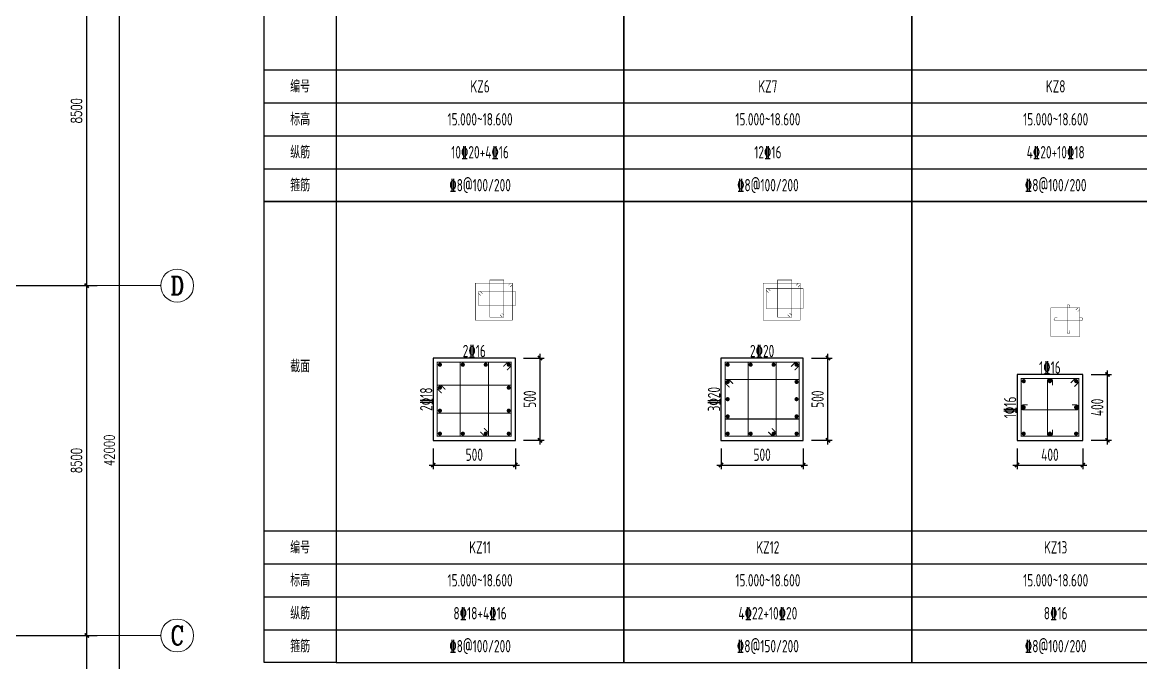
# Model space of a CAD drawing. Extents: x 3968514 to 5230306, y -516551 to -228246.
# Drawn here: x 4978989 to 5006187, y -334753 to -319199 of the extents above; entities that cross this region are included whole.
import ezdxf
from ezdxf.enums import TextEntityAlignment as Align

# ---------------------------------------------------------------- set-up
doc = ezdxf.new("R2010")
doc.units = 0
doc.header["$LTSCALE"] = 1000
doc.header["$MEASUREMENT"] = 0
for name, color, linetype, lineweight in [('AXIS', 3, 'Continuous', 15), ('AXIS_TEXT', 7, 'Continuous', 15), ('COLU-DE', 7, 'Continuous', 25), ('COLU-DE-DIM', 3, 'Continuous', 25), ('COLU-YW', 7, 'Continuous', 25), ('REIN-D', 6, 'Continuous', 50), ('REIN-L', 1, 'Continuous', 50), ('TAB', 144, 'Continuous', 25), ('TAB-TEXT', 7, 'Continuous', 25)]:
    doc.layers.add(name, color=color, linetype=linetype, lineweight=lineweight)
doc.styles.add('_TCH_AXIS', font='COMPLEX', dxfattribs={"bigfont": 'GBCBIG'})
doc.styles.add('_TCH_DIM_T3', font='SIMPLEX.shx', dxfattribs={"width": 0.7, "bigfont": 'GBCBIG.shx'})
doc.styles.add('COMPLEX', font='COMPLEX')
doc.styles.add('FromPkpm', font='Tssdeng.shx', dxfattribs={"width": 0.7, "bigfont": 'hztxt.shx'})
doc.dimstyles.new('_TCH_ARCH&&100', dxfattribs={"dimtxt": 255, "dimasz": 100, "dimexe": 250, "dimexo": 300, "dimgap": 122.5, "dimtad": 1, "dimdec": 0, "dimzin": 0, "dimdsep": 46, "dimtxsty": '_TCH_DIM_T3', "dimblk": 'ARCHTICK', "dimcen": 0.09, "dimclrt": 7, "dimazin": 2, "dimtfac": 1, "dimtdec": 0, "dimtix": 1, "dimtmove": 2, "dimatfit": 3, "dimfxl": 150, "dimtolj": 1, "dimtzin": 0, "dimarcsym": 0})
doc.dimstyles.new('Pkpm_1', dxfattribs={"dimtxt": 250, "dimasz": 100, "dimexe": 100, "dimexo": 0.0625, "dimgap": 100, "dimtad": 1, "dimdec": 0, "dimrnd": 1, "dimzin": 0, "dimdsep": 46, "dimtxsty": 'FromPkpm', "dimblk1": 'ARCHTICK', "dimblk2": 'ARCHTICK', "dimsah": 1, "dimcen": 0.09, "dimdle": 100, "dimadec": 0, "dimazin": 0, "dimtfac": 1, "dimtdec": 0, "dimtix": 1, "dimtmove": 2, "dimatfit": 1, "dimfxl": 1, "dimtolj": 1, "dimtzin": 0, "dimarcsym": 0})

# ---------------------------------------------------------------- blocks, each defined once
blk = doc.blocks.new('_ArchTick')
at = {"color": 0, "linetype": 'ByBlock', "const_width": 0.4}
blk.add_lwpolyline([(-0.5, -0.5), (0.5, 0.5)], dxfattribs=at)
blk = doc.blocks.new('*D709')
at = {"layer": 'COLU-DE-DIM', "color": 0, "lineweight": -2, "transparency": 16777216}
for p, q in [((4988981, -329553), (4988981, -330053)), ((4990981, -329553), (4990981, -330053)), ((4988881, -329953), (4991081, -329953))]:
    blk.add_line(p, q, dxfattribs=at)
at = {"layer": 'Defpoints', "color": 0, "transparency": 16777216}
for p in [(4988981, -329353), (4990981, -329353), (4990981, -329953)]:
    blk.add_point(p, dxfattribs=at)
at = {"layer": 'COLU-DE-DIM', "color": 0, "lineweight": -2, "transparency": 16777216, "xscale": 100, "yscale": 100, "zscale": 100, "rotation": 180}
blk.add_blockref('_ArchTick', (4988981, -329953), dxfattribs=at)
at = {"layer": 'COLU-DE-DIM', "color": 0, "lineweight": -2, "transparency": 16777216, "xscale": 100, "yscale": 100, "zscale": 100}
blk.add_blockref('_ArchTick', (4990981, -329953), dxfattribs=at)
at = {"layer": 'COLU-DE-DIM', "color": 7, "transparency": 16777216, "insert": (4989981, -329703), "char_height": 300, "attachment_point": 5, "style": 'FromPkpm'}
blk.add_mtext('\\A1;500', dxfattribs=at)
blk = doc.blocks.new('*D708')
at = {"layer": 'COLU-DE-DIM', "color": 0, "lineweight": -2, "transparency": 16777216}
for p, q in [((4991181, -327353), (4991681, -327353)), ((4991581, -329453), (4991581, -327253)), ((4991181, -329353), (4991681, -329353))]:
    blk.add_line(p, q, dxfattribs=at)
at = {"layer": 'Defpoints', "color": 0, "transparency": 16777216}
for p in [(4990981, -327353), (4991581, -327353), (4990981, -329353)]:
    blk.add_point(p, dxfattribs=at)
at = {"layer": 'COLU-DE-DIM', "color": 0, "lineweight": -2, "transparency": 16777216, "xscale": 100, "yscale": 100, "zscale": 100}
for p, rotation in [((4991581, -327353), 90), ((4991581, -329353), 270)]:
    blk.add_blockref('_ArchTick', p, dxfattribs=dict(at, rotation=rotation))
at = {"layer": 'COLU-DE-DIM', "color": 7, "transparency": 16777216, "insert": (4991331, -328353), "char_height": 300, "attachment_point": 5, "rotation": 90, "style": 'FromPkpm'}
blk.add_mtext('\\A1;500', dxfattribs=at)
blk = doc.blocks.new('*D707')
at = {"layer": 'COLU-DE-DIM', "color": 0, "lineweight": -2, "transparency": 16777216}
for p, q in [((4995981, -329553), (4995981, -330053)), ((4997981, -329553), (4997981, -330053)), ((4995881, -329953), (4998081, -329953))]:
    blk.add_line(p, q, dxfattribs=at)
at = {"layer": 'Defpoints', "color": 0, "transparency": 16777216}
for p in [(4995981, -329353), (4997981, -329353), (4997981, -329953)]:
    blk.add_point(p, dxfattribs=at)
at = {"layer": 'COLU-DE-DIM', "color": 0, "lineweight": -2, "transparency": 16777216, "xscale": 100, "yscale": 100, "zscale": 100, "rotation": 180}
blk.add_blockref('_ArchTick', (4995981, -329953), dxfattribs=at)
at = {"layer": 'COLU-DE-DIM', "color": 0, "lineweight": -2, "transparency": 16777216, "xscale": 100, "yscale": 100, "zscale": 100}
blk.add_blockref('_ArchTick', (4997981, -329953), dxfattribs=at)
at = {"layer": 'COLU-DE-DIM', "color": 7, "transparency": 16777216, "insert": (4996981, -329703), "char_height": 300, "attachment_point": 5, "style": 'FromPkpm'}
blk.add_mtext('\\A1;500', dxfattribs=at)
blk = doc.blocks.new('*D706')
at = {"layer": 'COLU-DE-DIM', "color": 0, "lineweight": -2, "transparency": 16777216}
for p, q in [((4998181, -327353), (4998681, -327353)), ((4998581, -329453), (4998581, -327253)), ((4998181, -329353), (4998681, -329353))]:
    blk.add_line(p, q, dxfattribs=at)
at = {"layer": 'Defpoints', "color": 0, "transparency": 16777216}
for p in [(4997981, -327353), (4998581, -327353), (4997981, -329353)]:
    blk.add_point(p, dxfattribs=at)
at = {"layer": 'COLU-DE-DIM', "color": 0, "lineweight": -2, "transparency": 16777216, "xscale": 100, "yscale": 100, "zscale": 100}
for p, rotation in [((4998581, -327353), 90), ((4998581, -329353), 270)]:
    blk.add_blockref('_ArchTick', p, dxfattribs=dict(at, rotation=rotation))
at = {"layer": 'COLU-DE-DIM', "color": 7, "transparency": 16777216, "insert": (4998331, -328353), "char_height": 300, "attachment_point": 5, "rotation": 90, "style": 'FromPkpm'}
blk.add_mtext('\\A1;500', dxfattribs=at)
blk = doc.blocks.new('*D693')
at = {"layer": 'COLU-DE-DIM', "color": 0, "lineweight": -2, "transparency": 16777216}
for p, q in [((4995981, -329553), (4995981, -330053)), ((4997981, -329553), (4997981, -330053)), ((4995881, -329953), (4998081, -329953))]:
    blk.add_line(p, q, dxfattribs=at)
at = {"layer": 'Defpoints', "color": 0, "transparency": 16777216}
for p in [(4995981, -329353), (4997981, -329353), (4997981, -329953)]:
    blk.add_point(p, dxfattribs=at)
at = {"layer": 'COLU-DE-DIM', "color": 0, "lineweight": -2, "transparency": 16777216, "xscale": 100, "yscale": 100, "zscale": 100, "rotation": 180}
blk.add_blockref('_ArchTick', (4995981, -329953), dxfattribs=at)
at = {"layer": 'COLU-DE-DIM', "color": 0, "lineweight": -2, "transparency": 16777216, "xscale": 100, "yscale": 100, "zscale": 100}
blk.add_blockref('_ArchTick', (4997981, -329953), dxfattribs=at)
at = {"layer": 'COLU-DE-DIM', "color": 7, "transparency": 16777216, "insert": (4996981, -329703), "char_height": 300, "attachment_point": 5, "style": 'FromPkpm'}
blk.add_mtext('\\A1;500', dxfattribs=at)
blk = doc.blocks.new('*D692')
at = {"layer": 'COLU-DE-DIM', "color": 0, "lineweight": -2, "transparency": 16777216}
for p, q in [((4998181, -327353), (4998681, -327353)), ((4998581, -329453), (4998581, -327253)), ((4998181, -329353), (4998681, -329353))]:
    blk.add_line(p, q, dxfattribs=at)
at = {"layer": 'Defpoints', "color": 0, "transparency": 16777216}
for p in [(4997981, -327353), (4998581, -327353), (4997981, -329353)]:
    blk.add_point(p, dxfattribs=at)
at = {"layer": 'COLU-DE-DIM', "color": 0, "lineweight": -2, "transparency": 16777216, "xscale": 100, "yscale": 100, "zscale": 100}
for p, rotation in [((4998581, -327353), 90), ((4998581, -329353), 270)]:
    blk.add_blockref('_ArchTick', p, dxfattribs=dict(at, rotation=rotation))
at = {"layer": 'COLU-DE-DIM', "color": 7, "transparency": 16777216, "insert": (4998331, -328353), "char_height": 300, "attachment_point": 5, "rotation": 90, "style": 'FromPkpm'}
blk.add_mtext('\\A1;500', dxfattribs=at)
blk = doc.blocks.new('*D689')
at = {"layer": 'COLU-DE-DIM', "color": 0, "lineweight": -2, "transparency": 16777216}
for p, q in [((4988981, -329553), (4988981, -330053)), ((4990981, -329553), (4990981, -330053)), ((4988881, -329953), (4991081, -329953))]:
    blk.add_line(p, q, dxfattribs=at)
at = {"layer": 'Defpoints', "color": 0, "transparency": 16777216}
for p in [(4988981, -329353), (4990981, -329353), (4990981, -329953)]:
    blk.add_point(p, dxfattribs=at)
at = {"layer": 'COLU-DE-DIM', "color": 0, "lineweight": -2, "transparency": 16777216, "xscale": 100, "yscale": 100, "zscale": 100, "rotation": 180}
blk.add_blockref('_ArchTick', (4988981, -329953), dxfattribs=at)
at = {"layer": 'COLU-DE-DIM', "color": 0, "lineweight": -2, "transparency": 16777216, "xscale": 100, "yscale": 100, "zscale": 100}
blk.add_blockref('_ArchTick', (4990981, -329953), dxfattribs=at)
at = {"layer": 'COLU-DE-DIM', "color": 7, "transparency": 16777216, "insert": (4989981, -329703), "char_height": 300, "attachment_point": 5, "style": 'FromPkpm'}
blk.add_mtext('\\A1;500', dxfattribs=at)
blk = doc.blocks.new('*D688')
at = {"layer": 'COLU-DE-DIM', "color": 0, "lineweight": -2, "transparency": 16777216}
for p, q in [((4991181, -327353), (4991681, -327353)), ((4991581, -329453), (4991581, -327253)), ((4991181, -329353), (4991681, -329353))]:
    blk.add_line(p, q, dxfattribs=at)
at = {"layer": 'Defpoints', "color": 0, "transparency": 16777216}
for p in [(4990981, -327353), (4991581, -327353), (4990981, -329353)]:
    blk.add_point(p, dxfattribs=at)
at = {"layer": 'COLU-DE-DIM', "color": 0, "lineweight": -2, "transparency": 16777216, "xscale": 100, "yscale": 100, "zscale": 100}
for p, rotation in [((4991581, -327353), 90), ((4991581, -329353), 270)]:
    blk.add_blockref('_ArchTick', p, dxfattribs=dict(at, rotation=rotation))
at = {"layer": 'COLU-DE-DIM', "color": 7, "transparency": 16777216, "insert": (4991331, -328353), "char_height": 300, "attachment_point": 5, "rotation": 90, "style": 'FromPkpm'}
blk.add_mtext('\\A1;500', dxfattribs=at)
blk = doc.blocks.new('*D687')
at = {"layer": 'COLU-DE-DIM', "color": 0, "lineweight": -2, "transparency": 16777216}
for p, q in [((5003181, -329553), (5003181, -330053)), ((5004781, -329553), (5004781, -330053)), ((5003081, -329953), (5004881, -329953))]:
    blk.add_line(p, q, dxfattribs=at)
at = {"layer": 'Defpoints', "color": 0, "transparency": 16777216}
for p in [(5003181, -329353), (5004781, -329353), (5004781, -329953)]:
    blk.add_point(p, dxfattribs=at)
at = {"layer": 'COLU-DE-DIM', "color": 0, "lineweight": -2, "transparency": 16777216, "xscale": 100, "yscale": 100, "zscale": 100, "rotation": 180}
blk.add_blockref('_ArchTick', (5003181, -329953), dxfattribs=at)
at = {"layer": 'COLU-DE-DIM', "color": 0, "lineweight": -2, "transparency": 16777216, "xscale": 100, "yscale": 100, "zscale": 100}
blk.add_blockref('_ArchTick', (5004781, -329953), dxfattribs=at)
at = {"layer": 'COLU-DE-DIM', "color": 7, "transparency": 16777216, "insert": (5003981, -329703), "char_height": 300, "attachment_point": 5, "style": 'FromPkpm'}
blk.add_mtext('\\A1;400', dxfattribs=at)
blk = doc.blocks.new('*D686')
at = {"layer": 'COLU-DE-DIM', "color": 0, "lineweight": -2, "transparency": 16777216}
for p, q in [((5005381, -329453), (5005381, -327653)), ((5004981, -327753), (5005481, -327753)), ((5004981, -329353), (5005481, -329353))]:
    blk.add_line(p, q, dxfattribs=at)
at = {"layer": 'Defpoints', "color": 0, "transparency": 16777216}
for p in [(5004781, -327753), (5005381, -327753), (5004781, -329353)]:
    blk.add_point(p, dxfattribs=at)
at = {"layer": 'COLU-DE-DIM', "color": 0, "lineweight": -2, "transparency": 16777216, "xscale": 100, "yscale": 100, "zscale": 100}
for p, rotation in [((5005381, -327753), 90), ((5005381, -329353), 270)]:
    blk.add_blockref('_ArchTick', p, dxfattribs=dict(at, rotation=rotation))
at = {"layer": 'COLU-DE-DIM', "color": 7, "transparency": 16777216, "insert": (5005131, -328553), "char_height": 300, "attachment_point": 5, "rotation": 90, "style": 'FromPkpm'}
blk.add_mtext('\\A1;400', dxfattribs=at)
blk = doc.blocks.new('_AXISO')
blk.add_circle((0, 0), 0.5)
at = {"layer": 'AXIS_TEXT', "style": 'COMPLEX', "width": 1.041667}
blk.add_attdef('A', text='', height=0.56, dxfattribs=at).set_placement((-0.25, -0.28), (0.25, -0.28), align=Align.FIT)
blk = doc.blocks.new('*D1347')
at = {"layer": 'AXIS', "color": 0, "lineweight": -2, "transparency": 16777216}
for p, q in [((19300, 0), (22550, 0)), ((22300, -42000), (22300, 0)), ((19300, -42000), (22550, -42000))]:
    blk.add_line(p, q, dxfattribs=at)
at = {"layer": 'Defpoints', "color": 0, "transparency": 16777216}
for p in [(19000, 0), (22300, 0), (19000, -42000)]:
    blk.add_point(p, dxfattribs=at)
at = {"layer": 'AXIS', "color": 0, "lineweight": -2, "transparency": 16777216, "xscale": 100, "yscale": 100, "zscale": 100}
for p, rotation in [((22300, 0), 90), ((22300, -42000), 270)]:
    blk.add_blockref('_ArchTick', p, dxfattribs=dict(at, rotation=rotation))
at = {"layer": 'AXIS', "color": 7, "transparency": 16777216, "insert": (22050, -21000), "char_height": 255, "attachment_point": 5, "rotation": 90, "style": '_TCH_DIM_T3'}
blk.add_mtext('\\A1;42000', dxfattribs=at)
blk = doc.blocks.new('*D1349')
at = {"layer": 'AXIS', "color": 0, "lineweight": -2, "transparency": 16777216}
for p, q in [((19300, -25500), (21750, -25500)), ((21500, -34000), (21500, -25500)), ((19300, -34000), (21750, -34000))]:
    blk.add_line(p, q, dxfattribs=at)
at = {"layer": 'Defpoints', "color": 0, "transparency": 16777216}
for p in [(19000, -25500), (21500, -25500), (19000, -34000)]:
    blk.add_point(p, dxfattribs=at)
at = {"layer": 'AXIS', "color": 0, "lineweight": -2, "transparency": 16777216, "xscale": 100, "yscale": 100, "zscale": 100}
for p, rotation in [((21500, -25500), 90), ((21500, -34000), 270)]:
    blk.add_blockref('_ArchTick', p, dxfattribs=dict(at, rotation=rotation))
at = {"layer": 'AXIS', "color": 7, "transparency": 16777216, "insert": (21250, -29750), "char_height": 255, "attachment_point": 5, "rotation": 90, "style": '_TCH_DIM_T3'}
blk.add_mtext('\\A1;8500', dxfattribs=at)
blk = doc.blocks.new('*D1350')
at = {"layer": 'AXIS', "color": 0, "lineweight": -2, "transparency": 16777216}
for p, q in [((19300, -17000), (21750, -17000)), ((21500, -25500), (21500, -17000)), ((19300, -25500), (21750, -25500))]:
    blk.add_line(p, q, dxfattribs=at)
at = {"layer": 'Defpoints', "color": 0, "transparency": 16777216}
for p in [(19000, -17000), (21500, -17000), (19000, -25500)]:
    blk.add_point(p, dxfattribs=at)
at = {"layer": 'AXIS', "color": 0, "lineweight": -2, "transparency": 16777216, "xscale": 100, "yscale": 100, "zscale": 100}
for p, rotation in [((21500, -17000), 90), ((21500, -25500), 270)]:
    blk.add_blockref('_ArchTick', p, dxfattribs=dict(at, rotation=rotation))
at = {"layer": 'AXIS', "color": 7, "transparency": 16777216, "insert": (21250, -21250), "char_height": 255, "attachment_point": 5, "rotation": 90, "style": '_TCH_DIM_T3'}
blk.add_mtext('\\A1;8500', dxfattribs=at)
blk = doc.blocks.new('*D1351')
at = {"layer": 'AXIS', "color": 0, "lineweight": -2, "transparency": 16777216}
for p, q in [((19300, -8500), (21750, -8500)), ((21500, -17000), (21500, -8500)), ((19300, -17000), (21750, -17000))]:
    blk.add_line(p, q, dxfattribs=at)
at = {"layer": 'Defpoints', "color": 0, "transparency": 16777216}
for p in [(19000, -8500), (21500, -8500), (19000, -17000)]:
    blk.add_point(p, dxfattribs=at)
at = {"layer": 'AXIS', "color": 0, "lineweight": -2, "transparency": 16777216, "xscale": 100, "yscale": 100, "zscale": 100}
for p, rotation in [((21500, -8500), 90), ((21500, -17000), 270)]:
    blk.add_blockref('_ArchTick', p, dxfattribs=dict(at, rotation=rotation))
at = {"layer": 'AXIS', "color": 7, "transparency": 16777216, "insert": (21250, -12750), "char_height": 255, "attachment_point": 5, "rotation": 90, "style": '_TCH_DIM_T3'}
blk.add_mtext('\\A1;8500', dxfattribs=at)
blk = doc.blocks.new('A$Cbcbeac01')
at = {"layer": 'AXIS'}
for p, q in [((19300, -17000), (23300, -17000)), ((19300, -25500), (23300, -25500))]:
    blk.add_line(p, q, dxfattribs=at)
ref = blk.add_blockref('_AXISO', (23700, -17000), dxfattribs=dict(at, xscale=800, yscale=800, zscale=800))
ref.add_attrib('A', 'D', dxfattribs={"layer": 'AXIS_TEXT', "height": 448.3, "style": '_TCH_AXIS', "width": 0.924665}).set_placement((23532.2, -17224.2), (23867.8, -17224.2), align=Align.FIT)
ref = blk.add_blockref('_AXISO', (23700, -25500), dxfattribs=dict(at, xscale=800, yscale=800, zscale=800))
ref.add_attrib('A', 'C', dxfattribs={"layer": 'AXIS_TEXT', "height": 452, "style": '_TCH_AXIS', "width": 1.024}).set_placement((23534.7, -25726), (23865.3, -25726), align=Align.FIT)
for p1, p2, distance, picture, middle in [((19000, -42000), (19000, 0), -3300, '*D1347', (22050, -21000)), ((19000, -17000), (19000, -8500), -2500, '*D1351', (21250, -12750)), ((19000, -25500), (19000, -17000), -2500, '*D1350', (21250, -21250)), ((19000, -34000), (19000, -25500), -2500, '*D1349', (21250, -29750))]:
    dim = blk.add_aligned_dim(p1=p1, p2=p2, distance=distance, dimstyle='_TCH_ARCH&&100', dxfattribs=at)
    dim.commit()
    dim.dimension.update_dxf_attribs({"geometry": picture, "text_midpoint": middle})

msp = doc.modelspace()

# ---------------------------------------------------------------- linework, layer by layer
at = {"layer": 'COLU-DE'}
for points in [[(4988980.72951, -329353.30351), (4990980.72951, -329353.30351), (4990980.72951, -327353.30351), (4988980.72951, -327353.30351)], [(4995980.72951, -329353.30253), (4997980.72951, -329353.30253), (4997980.72951, -327353.30253), (4995980.72951, -327353.30253)], [(5003180.72951, -329353.30253), (5004780.72951, -329353.30253), (5004780.72951, -327753.30253), (5003180.72951, -327753.30253)]]:
    msp.add_lwpolyline(points, close=True, dxfattribs=at)
at = {"layer": 'REIN-D', "const_width": 50}
for points in [[(4989168.22951, -327515.80351, 1), (4989118.22951, -327515.80351, 1)], [(4989726.56154, -327515.80351, 1), (4989676.56154, -327515.80351, 1)], [(4990284.89748, -327515.80351, 1), (4990234.89748, -327515.80351, 1)], [(4990843.22951, -327515.80351, 1), (4990793.22951, -327515.80351, 1)], [(4996168.22951, -327515.80253, 1), (4996118.22951, -327515.80253, 1)], [(4996726.56252, -327515.80253, 1), (4996676.56252, -327515.80253, 1)], [(4997284.8965, -327515.80253, 1), (4997234.8965, -327515.80253, 1)], [(4997843.22951, -327515.80253, 1), (4997793.22951, -327515.80253, 1)], [(4996168.22951, -327934.55253, 1), (4996118.22951, -327934.55253, 1)], [(4997843.22951, -327934.55253, 1), (4997793.22951, -327934.55253, 1)], [(5003368.22951, -327915.80253, 1), (5003318.22951, -327915.80253, 1)], [(5004005.72951, -327915.80253, 1), (5003955.72951, -327915.80253, 1)], [(5004643.22951, -327915.80253, 1), (5004593.22951, -327915.80253, 1)], [(4989168.22951, -328074.13652, 1), (4989118.22951, -328074.13652, 1)], [(4990843.22951, -328074.13652, 1), (4990793.22951, -328074.13652, 1)], [(4996168.22951, -328353.30253, 1), (4996118.22951, -328353.30253, 1)], [(4997843.22951, -328353.30253, 1), (4997793.22951, -328353.30253, 1)], [(5003368.22951, -328553.30253, 1), (5003318.22951, -328553.30253, 1)], [(5004643.22951, -328553.30253, 1), (5004593.22951, -328553.30253, 1)], [(4989168.22951, -328632.4705, 1), (4989118.22951, -328632.4705, 1)], [(4990843.22951, -328632.4705, 1), (4990793.22951, -328632.4705, 1)], [(4996168.22951, -328772.05253, 1), (4996118.22951, -328772.05253, 1)], [(4997843.22951, -328772.05253, 1), (4997793.22951, -328772.05253, 1)], [(4989168.22951, -329190.80351, 1), (4989118.22951, -329190.80351, 1)], [(4989726.56154, -329190.80351, 1), (4989676.56154, -329190.80351, 1)], [(4990284.89748, -329190.80351, 1), (4990234.89748, -329190.80351, 1)], [(4990843.22951, -329190.80351, 1), (4990793.22951, -329190.80351, 1)], [(4996168.22951, -329190.80253, 1), (4996118.22951, -329190.80253, 1)], [(4996726.56252, -329190.80253, 1), (4996676.56252, -329190.80253, 1)], [(4997284.8965, -329190.80253, 1), (4997234.8965, -329190.80253, 1)], [(4997843.22951, -329190.80253, 1), (4997793.22951, -329190.80253, 1)], [(5003368.22951, -329190.80253, 1), (5003318.22951, -329190.80253, 1)], [(5004005.72951, -329190.80253, 1), (5003955.72951, -329190.80253, 1)], [(5004643.22951, -329190.80253, 1), (5004593.22951, -329190.80253, 1)]]:
    msp.add_lwpolyline(points, format="xyb", close=True, dxfattribs=at)
at = {"layer": 'REIN-L'}
for points, const_width in [([(4990852.73732, -325630.48906), (4990905.72951, -325577.49784), (4990905.72951, -325533.30351), (4990005.72951, -325533.30351), (4990005.72951, -326433.30351), (4990905.72951, -326433.30351), (4990905.72951, -325533.30351), (4990861.5342, -325533.30351), (4990808.54201, -325586.29472)], 10), ([(4997852.7383, -325630.48808), (4997905.72951, -325577.49589), (4997905.72951, -325533.30253), (4997005.72951, -325533.30253), (4997005.72951, -326433.30253), (4997905.72951, -326433.30253), (4997905.72951, -325533.30253), (4997861.53517, -325533.30253), (4997808.54396, -325586.29472)], 10), ([(5004652.73805, -326230.48808), (5004705.72951, -326177.49589), (5004705.72951, -326133.30253), (5004005.72951, -326133.30253), (5004005.72951, -326833.30253), (5004705.72951, -326833.30253), (5004705.72951, -326133.30253), (5004661.53542, -326133.30253), (5004608.54396, -326186.29472)], 10), ([(4990774.74513, -327647.6746), (4990880.72951, -327541.69218), (4990880.72951, -327453.30351), (4989080.72951, -327453.30351), (4989080.72951, -329253.30351), (4990880.72951, -329253.30351), (4990880.72951, -327453.30351), (4990792.34279, -327453.30351), (4990686.35842, -327559.28593)], 25), ([(4997774.74709, -327647.67363), (4997880.72951, -327541.6912), (4997880.72951, -327453.30253), (4996080.72951, -327453.30253), (4996080.72951, -329253.30253), (4997880.72951, -329253.30253), (4997880.72951, -327453.30253), (4997792.34084, -327453.30253), (4997686.35842, -327559.28495)], 25), ([(5004574.7466, -328047.67363), (5004680.72951, -327941.6912), (5004680.72951, -327853.30253), (5003280.72951, -327853.30253), (5003280.72951, -329253.30253), (5004680.72951, -329253.30253), (5004680.72951, -327853.30253), (5004592.34133, -327853.30253), (5004486.35842, -327959.28495)], 25)]:
    msp.add_lwpolyline(points, dxfattribs=dict(at, const_width=const_width))
at = {"layer": 'REIN-L', "color": 6}
for points, const_width in [([(4990604.37795, -326305.3123), (4990657.37013, -326358.30351), (4990701.56154, -326358.30351), (4990701.56154, -325458.30351), (4990359.89748, -325458.30351), (4990359.89748, -326358.30351), (4990701.56154, -326358.30351), (4990701.56154, -326314.10917), (4990648.57326, -326261.11796)], 10), ([(4997604.37697, -326305.31034), (4997657.36818, -326358.30253), (4997701.56252, -326358.30253), (4997701.56252, -325458.30253), (4997359.8965, -325458.30253), (4997359.8965, -326358.30253), (4997701.56252, -326358.30253), (4997701.56252, -326314.10917), (4997648.57131, -326261.11699)], 10), ([(4990177.91701, -325790.46171), (4990124.92482, -325737.4705), (4990080.72951, -325737.4705), (4990080.72951, -326079.13652), (4990980.72951, -326079.13652), (4990980.72951, -325737.4705), (4990080.72951, -325737.4705), (4990080.72951, -325781.66435), (4990133.7217, -325834.65605)], 10), ([(4997177.91506, -325720.66972), (4997124.92385, -325667.67753), (4997080.72951, -325667.67753), (4997080.72951, -326148.92753), (4997980.72951, -326148.92753), (4997980.72951, -325667.67753), (4997080.72951, -325667.67753), (4997080.72951, -325711.87089), (4997133.72072, -325764.86308)], 10), ([(4990128.02638, -329147.32109), (4990234.00685, -329253.30351), (4990322.39748, -329253.30351), (4990322.39748, -327453.30351), (4989639.06154, -327453.30351), (4989639.06154, -329253.30351), (4990322.39748, -329253.30351), (4990322.39748, -329164.91484), (4990216.4131, -329058.93242)], 25), ([(4997128.02541, -329147.32011), (4997234.00783, -329253.30253), (4997322.3965, -329253.30253), (4997322.3965, -327453.30253), (4996639.06252, -327453.30253), (4996639.06252, -329253.30253), (4997322.3965, -329253.30253), (4997322.3965, -329164.91386), (4997216.4131, -329058.93144)], 25), ([(4989275.1006, -328117.61992), (4989169.11623, -328011.63652), (4989080.72951, -328011.63652), (4989080.72951, -328694.9705), (4990880.72951, -328694.9705), (4990880.72951, -328011.63652), (4989080.72951, -328011.63652), (4989080.72951, -328100.02519), (4989186.71388, -328206.00761)], 25), ([(4996275.1006, -327978.03495), (4996169.11818, -327872.05253), (4996080.72951, -327872.05253), (4996080.72951, -328834.55253), (4997880.72951, -328834.55253), (4997880.72951, -327872.05253), (4996080.72951, -327872.05253), (4996080.72951, -327960.4412), (4996186.71193, -328066.42363)], 25)]:
    msp.add_lwpolyline(points, dxfattribs=dict(at, const_width=const_width))
for points, const_width in [([(5004461.97951, -326139.55253), (5004461.97951, -326089.55253, 0.4142136058), (5004430.72951, -326058.30253, 0.4142136058), (5004399.47951, -326089.55253), (5004399.47951, -326727.05253, 0.4142136058), (5004430.72951, -326758.30253, 0.4142134332), (5004461.97951, -326727.05253), (5004461.97951, -326677.05253)], 10), ([(5004161.97951, -326377.05253), (5004111.97951, -326377.05253, 0.4142135195), (5004080.72951, -326408.30253, 0.4142136058), (5004111.97951, -326439.55253), (5004749.47951, -326439.55253, 0.4142136058), (5004780.72951, -326408.30253, 0.4142134332), (5004749.47951, -326377.05253), (5004699.47951, -326377.05253)], 10), ([(5004043.22951, -328015.80253), (5004043.22951, -327915.80253, 0.4142136058), (5003980.72951, -327853.30253, 0.4142136058), (5003918.22951, -327915.80253), (5003918.22951, -329190.80253, 0.4142136058), (5003980.72951, -329253.30253, 0.4142134332), (5004043.22951, -329190.80253), (5004043.22951, -329090.80253)], 25), ([(5003443.22951, -328490.80253), (5003343.22951, -328490.80253, 0.4142135195), (5003280.72951, -328553.30253, 0.4142136058), (5003343.22951, -328615.80253), (5004618.22951, -328615.80253, 0.4142136058), (5004680.72951, -328553.30253, 0.4142134332), (5004618.22951, -328490.80253), (5004518.22951, -328490.80253)], 25)]:
    msp.add_lwpolyline(points, format="xyb", dxfattribs=dict(at, const_width=const_width))
at = {"layer": 'TAB'}
for p, q in [((4984870.72951, -320353.30351), (4986620.72951, -320353.30351)), ((4986620.72951, -320353.30351), (4993620.72951, -320353.30351)), ((4993620.72951, -320353.30351), (5000620.72951, -320353.30351)), ((5000620.72951, -320353.30351), (5007620.72951, -320353.30351)), ((4984870.72951, -321153.30351), (4986620.72951, -321153.30351)), ((4986620.72951, -321153.30351), (4993620.72951, -321153.30351)), ((4993620.72951, -321153.30351), (5000620.72951, -321153.30351)), ((5000620.72951, -321153.30351), (5007620.72951, -321153.30351)), ((4984870.72951, -321953.30351), (4986620.72951, -321953.30351)), ((4986620.72951, -321953.30351), (4993620.72951, -321953.30351)), ((4993620.72951, -321953.30351), (5000620.72951, -321953.30351)), ((5000620.72951, -321953.30351), (5007620.72951, -321953.30351)), ((4984870.72951, -322753.30351), (4986620.72951, -322753.30351)), ((4986620.72951, -322753.30351), (4993620.72951, -322753.30351)), ((4993620.72951, -322753.30351), (5000620.72951, -322753.30351)), ((5000620.72951, -322753.30351), (5007620.72951, -322753.30351)), ((4984870.72951, -331553.30351), (4986620.72951, -331553.30351)), ((4986620.72951, -331553.30351), (4993620.72951, -331553.30351)), ((4993620.72951, -331553.30253), (5000620.72951, -331553.30253)), ((5000620.72951, -331553.30253), (5007620.72951, -331553.30253)), ((4984870.72951, -332353.30351), (4986620.72951, -332353.30351)), ((4986620.72951, -332353.30351), (4993620.72951, -332353.30351)), ((4993620.72951, -332353.30253), (5000620.72951, -332353.30253)), ((5000620.72951, -332353.30253), (5007620.72951, -332353.30253)), ((4984870.72951, -333153.30351), (4986620.72951, -333153.30351)), ((4986620.72951, -333153.30351), (4993620.72951, -333153.30351)), ((4993620.72951, -333153.30253), (5000620.72951, -333153.30253)), ((5000620.72951, -333153.30253), (5007620.72951, -333153.30253)), ((4984870.72951, -333953.30351), (4986620.72951, -333953.30351)), ((4986620.72951, -333953.30351), (4993620.72951, -333953.30351)), ((4993620.72951, -333953.30253), (5000620.72951, -333953.30253)), ((5000620.72951, -333953.30253), (5007620.72951, -333953.30253))]:
    msp.add_line(p, q, dxfattribs=at)
for points in [[(4984870.72951, -312353.30351), (4986620.72951, -312353.30351), (4986620.72951, -323553.30351), (4984870.72951, -323553.30351)], [(4993620.72951, -312353.30351), (4986620.72951, -312353.30351), (4986620.72951, -323553.30351), (4993620.72951, -323553.30351)], [(5000620.72951, -312353.30351), (4993620.72951, -312353.30351), (4993620.72951, -323553.30351), (5000620.72951, -323553.30351)], [(5007620.72951, -312353.30351), (5000620.72951, -312353.30351), (5000620.72951, -323553.30351), (5007620.72951, -323553.30351)], [(4984870.72951, -323553.30351), (4986620.72951, -323553.30351), (4986620.72951, -334753.30351), (4984870.72951, -334753.30351)], [(4993620.72951, -323553.30351), (4986620.72951, -323553.30351), (4986620.72951, -334753.30351), (4993620.72951, -334753.30351)], [(5000620.72951, -323553.30351), (4993620.72951, -323553.30351), (4993620.72951, -334753.30253), (5000620.72951, -334753.30253)], [(5007620.72951, -323553.30351), (5000620.72951, -323553.30351), (5000620.72951, -334753.30253), (5007620.72951, -334753.30253)]]:
    msp.add_lwpolyline(points, close=True, dxfattribs=at)

# ---------------------------------------------------------------- block references
msp.add_blockref('A$Cbcbeac01', (4959054.69739, -308594.70505, -0.30417))

# ---------------------------------------------------------------- texts
at = {"layer": 'COLU-YW', "style": 'FromPkpm', "width": 0.7}
for s, p in [('2%%13216', (4989980.72951, -327333.30351)), ('2%%13220', (4996980.72951, -327333.30253)), ('1%%13216', (5003980.72951, -327733.30253))]:
    msp.add_text(s, height=300, dxfattribs=at).set_placement(p, align=Align.CENTER)
for s, p in [('2%%13218', (4988960.72951, -328353.30351)), ('3%%13220', (4995960.72951, -328353.30253)), ('1%%13216', (5003160.72951, -328553.30253))]:
    msp.add_text(s, height=300, rotation=90, dxfattribs=at).set_placement(p, align=Align.CENTER)
at = {"layer": 'TAB-TEXT', "style": 'FromPkpm', "width": 0.7}
for s, p in [('编号', (4985745.72951, -320753.30351)), ('KZ6', (4990120.72951, -320753.30351)), ('KZ7', (4997120.72951, -320753.30351)), ('KZ8', (5004120.72951, -320753.30351)), ('标高', (4985745.72951, -321553.30351)), ('15.000~18.600', (4990120.72951, -321553.30351)), ('15.000~18.600', (4997120.72951, -321553.30351)), ('15.000~18.600', (5004120.72951, -321553.30351)), ('纵筋', (4985745.72951, -322353.30351)), ('10%%13220+4%%13216', (4990120.72951, -322353.30351)), ('12%%13216', (4997120.72951, -322353.30351)), ('4%%13220+10%%13218', (5004120.72951, -322353.30351)), ('箍筋', (4985745.72951, -323153.30351)), ('%%1328@100/200', (4990120.72951, -323153.30351)), ('%%1328@100/200', (4997120.72951, -323153.30351)), ('%%1328@100/200', (5004120.72951, -323153.30351)), ('截面', (4985745.72951, -327553.30351)), ('编号', (4985745.72951, -331953.30351)), ('KZ11', (4990120.72951, -331953.30351)), ('KZ12', (4997120.72951, -331953.30253)), ('KZ13', (5004120.72951, -331953.30253)), ('标高', (4985745.72951, -332753.30351)), ('15.000~18.600', (4990120.72951, -332753.30351)), ('15.000~18.600', (4997120.72951, -332753.30253)), ('15.000~18.600', (5004120.72951, -332753.30253)), ('纵筋', (4985745.72951, -333553.30351)), ('8%%13218+4%%13216', (4990120.72951, -333553.30351)), ('4%%13222+10%%13220', (4997120.72951, -333553.30253)), ('8%%13216', (5004120.72951, -333553.30253)), ('箍筋', (4985745.72951, -334353.30351)), ('%%1328@100/200', (4990120.72951, -334353.30351)), ('%%1328@150/200', (4997120.72951, -334353.30253)), ('%%1328@100/200', (5004120.72951, -334353.30253))]:
    msp.add_text(s, height=300, dxfattribs=at).set_placement(p, align=Align.MIDDLE_CENTER)

# ---------------------------------------------------------------- dimensions: what is measured, and where the dimension line sits
at = {"layer": 'COLU-DE-DIM'}
for p1, p2, picture, middle in [((4990980.72951, -329353.30351), (4990980.72951, -327353.30351), '*D708', (4991330.72951, -328353.30351)), ((4990980.72951, -329353.30351), (4990980.72951, -327353.30351), '*D688', (4991330.72951, -328353.30351)), ((4997980.72951, -329353.30253), (4997980.72951, -327353.30253), '*D706', (4998330.72951, -328353.30253)), ((4997980.72951, -329353.30253), (4997980.72951, -327353.30253), '*D692', (4998330.72951, -328353.30253)), ((5004780.72951, -329353.30253), (5004780.72951, -327753.30253), '*D686', (5005130.72951, -328553.30253)), ((4988980.72951, -329353.30351), (4990980.72951, -329353.30351), '*D709', (4989980.72951, -329703.30351)), ((4988980.72951, -329353.30351), (4990980.72951, -329353.30351), '*D689', (4989980.72951, -329703.30351)), ((4995980.72951, -329353.30253), (4997980.72951, -329353.30253), '*D707', (4996980.72951, -329703.30253)), ((4995980.72951, -329353.30253), (4997980.72951, -329353.30253), '*D693', (4996980.72951, -329703.30253)), ((5003180.72951, -329353.30253), (5004780.72951, -329353.30253), '*D687', (5003980.72951, -329703.30253))]:
    dim = msp.add_aligned_dim(p1=p1, p2=p2, distance=-600, dimstyle='Pkpm_1', override={"dimscale": 1, "dimtxt": 300, "dimasz": 100, "dimexe": 100, "dimexo": 200, "dimtad": 1, "dimjust": 0, "dimtih": 0, "dimtoh": 0, "dimlfac": 0.25, "dimdle": 100, "dimclrt": 7, "dimtix": 1, "dimtmove": 2, "dimatfit": 3}, dxfattribs=at)
    dim.commit()
    dim.dimension.update_dxf_attribs({"geometry": picture, "text_midpoint": middle})

doc.saveas('drawing.dxf')
